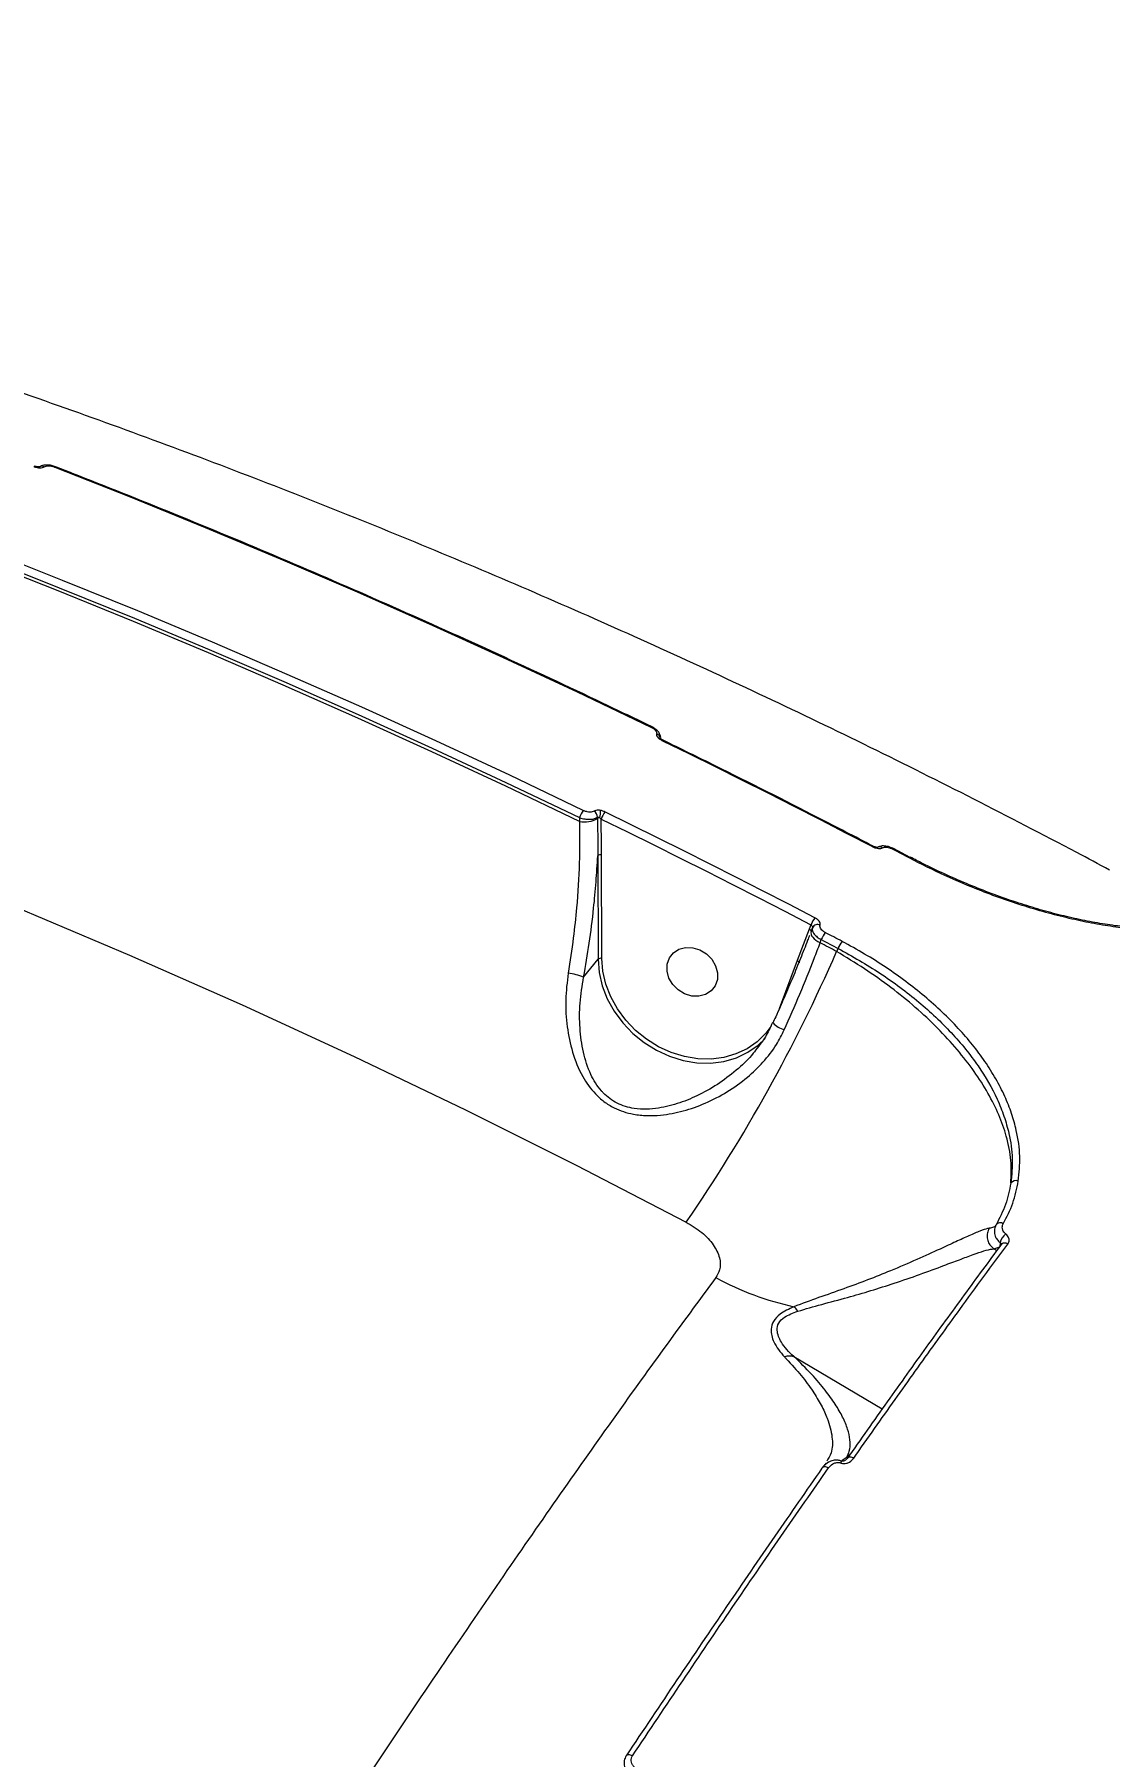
# Model space of a CAD drawing. Header units: millimetres. Extents: x -6328 to 5334, y -5037 to 4112.
# Drawn here: x -2045.2 to -1865.5, y 1420 to 1707.9 of the extents above; entities that cross this region are included whole.
import ezdxf

# ---------------------------------------------------------------- set-up
doc = ezdxf.new("R2010")
doc.units = ezdxf.units.MM
for name, color, linetype in [('DIKOM_ОБЪЕКТ', 7, 'Continuous'), ('DIKOM_РАЗМЕР_ЗОНА', 7, 'Continuous'), ('DIKOM_РАЗМЕР_ОБЪЕКТА', 7, 'Continuous')]:
    doc.layers.add(name, color=color, linetype=linetype)
doc.styles.add('style1', font='arial.ttf', dxfattribs={"width": 0.8})
doc.dimstyles.new('1-50', dxfattribs={"dimtxt": 300, "dimasz": 200, "dimexe": 100, "dimexo": 0, "dimgap": 100, "dimtad": 1, "dimtxsty": 'style1', "dimcen": 200, "dimclrd": 7, "dimclre": 7, "dimclrt": 7, "dimadec": 1, "dimazin": 2, "dimtfac": 1, "dimtmove": 0, "dimatfit": 2, "dimfxl": 0, "dimlwd": 25, "dimlwe": 18, "dimarcsym": 0})

# ---------------------------------------------------------------- blocks, each defined once
blk = doc.blocks.new('*D2')
at = {"layer": 'Defpoints', "color": 0, "transparency": 16777216}
for p in [(-5303.77, 2121.42), (-1621.11, 2121.42), (560.33, -2395.62)]:
    blk.add_point(p, dxfattribs=at)
at = {"layer": 'DIKOM_РАЗМЕР_ОБЪЕКТА', "color": 7, "lineweight": 18, "transparency": 16777216}
for p, q in [((-1621.11, 2121.42), (-5403.77, 2121.42)), ((560.33, -2395.62), (-5403.77, -2395.62))]:
    blk.add_line(p, q, dxfattribs=at)
at = {"layer": 'DIKOM_РАЗМЕР_ОБЪЕКТА', "color": 7, "lineweight": 25, "transparency": 16777216}
blk.add_line((-5303.77, -2195.62), (-5303.77, 1921.42), dxfattribs=at)
at = {"layer": 'DIKOM_РАЗМЕР_ОБЪЕКТА', "color": 7, "transparency": 16777216}
for points in [[(-5337.11, 1921.42), (-5270.44, 1921.42), (-5303.77, 2121.42)], [(-5337.11, -2195.62), (-5270.44, -2195.62), (-5303.77, -2395.62)]]:
    blk.add_solid(points, dxfattribs=at)
at = {"layer": 'DIKOM_РАЗМЕР_ОБЪЕКТА', "color": 7, "transparency": 16777216, "insert": (-5556.94, -137.1), "char_height": 300, "attachment_point": 5, "rotation": 90, "style": 'style1'}
blk.add_mtext('4500', dxfattribs=at)
blk = doc.blocks.new('*D3')
at = {"layer": 'Defpoints', "color": 0, "transparency": 16777216}
for p in [(-1814.92, 4111.71), (-5877.98, -3895.62), (33.33, -3895.62)]:
    blk.add_point(p, dxfattribs=at)
at = {"layer": 'DIKOM_РАЗМЕР_ЗОНА', "color": 7, "lineweight": 18, "transparency": 16777216}
for p, q in [((-1814.92, 4111.71), (-5977.98, 4111.71)), ((33.33, -3895.62), (-5977.98, -3895.62))]:
    blk.add_line(p, q, dxfattribs=at)
at = {"layer": 'DIKOM_РАЗМЕР_ЗОНА', "color": 7, "lineweight": 25, "transparency": 16777216}
blk.add_line((-5877.98, 3911.71), (-5877.98, -3695.62), dxfattribs=at)
at = {"layer": 'DIKOM_РАЗМЕР_ЗОНА', "color": 7, "transparency": 16777216}
for points in [[(-5911.31, 3911.71), (-5844.65, 3911.71), (-5877.98, 4111.71)], [(-5911.31, -3695.62), (-5844.65, -3695.62), (-5877.98, -3895.62)]]:
    blk.add_solid(points, dxfattribs=at)
at = {"layer": 'DIKOM_РАЗМЕР_ЗОНА', "color": 7, "transparency": 16777216, "insert": (-6131.15, 108.05), "char_height": 300, "attachment_point": 5, "rotation": 90, "style": 'style1'}
blk.add_mtext('8000', dxfattribs=at)

msp = doc.modelspace()

# ---------------------------------------------------------------- linework, layer by layer
at = {"layer": 'DIKOM_ОБЪЕКТ', "color": 7, "linetype": 'Continuous', "lineweight": 15}
for p, q in [((-1942.078, 1592.228), (-1942.082, 1592.229)), ((-1940.545, 1590.225), (-1940.546, 1590.325)), ((-1940.509, 1590.195), (-1940.509, 1590.318)), ((-1954.093, 1577.001), (-1954.091, 1576.37)), ((-1951.076, 1577.084), (-1951.076, 1576.877)), ((-1951.048, 1570.624), (-1950.987, 1553.327)), ((-1950.349, 1553.461), (-1950.411, 1570.758)), ((-1898.826, 1570.339), (-1901.638, 1571.82)), ((-1915.699, 1558.352), (-1917.7, 1553.113)), ((-1915.431, 1559.071), (-1915.699, 1558.352)), ((-1915.396, 1557.972), (-1915.161, 1558.601)), ((-1913.881, 1556.074), (-1913.682, 1556.607)), ((-1910.872, 1555.127), (-1911.133, 1554.626)), ((-1953.409, 1550.33), (-1950.987, 1553.327)), ((-1917.7, 1553.113), (-1920.715, 1545.041)), ((-1883.81, 1505.945), (-1883.86, 1505.254)), ((-1884.836, 1504.915), (-1884.833, 1504.913)), ((-1884.833, 1504.913), (-1883.86, 1505.254)), ((-1884.833, 1504.913), (-1884.359, 1504.632)), ((-1918.282, 1486.928), (-1903.492, 1478.176)), ((-1912.871, 1468.974), (-1913.07, 1468.754)), ((-1912.936, 1469.091), (-1912.977, 1469.013)), ((-1908.97, 1470.408), (-1909.365, 1470.139))]:
    msp.add_line(p, q, dxfattribs=at)
at = {"layer": 'DIKOM_ОБЪЕКТ', "color": 7, "linetype": 'Continuous', "lineweight": 15, "flags": 128}
for points in [[(-2339.922, 1644.007), (-2320.242, 1640.84), (-2300.568, 1637.338), (-2280.906, 1633.502), (-2261.264, 1629.335), (-2241.647, 1624.836), (-2222.061, 1620.009), (-2202.513, 1614.854), (-2183.009, 1609.372), (-2163.555, 1603.567), (-2144.157, 1597.438), (-2124.822, 1590.989), (-2105.555, 1584.222), (-2086.363, 1577.138), (-2067.252, 1569.741), (-2048.229, 1562.031), (-2029.298, 1554.012), (-2010.466, 1545.687), (-1991.74, 1537.057), (-1973.124, 1528.126), (-1954.626, 1518.897), (-1936.25, 1509.372)], [(-2041.655, 1635.672), (-2041.674, 1635.674), (-2041.72, 1635.652), (-2041.777, 1635.596)], [(-2041.777, 1635.596), (-2029.187, 1630.619), (-2016.634, 1625.51), (-2004.12, 1620.271), (-1991.646, 1614.903), (-1979.215, 1609.406), (-1966.828, 1603.78), (-1954.486, 1598.027), (-1942.191, 1592.148)], [(-1953.466, 1578.197), (-1965.761, 1584.076), (-1978.103, 1589.829), (-1990.49, 1595.455), (-2002.921, 1600.952), (-2015.395, 1606.32), (-2027.909, 1611.559), (-2040.462, 1616.667), (-2053.052, 1621.645)], [(-1954.091, 1576.37), (-1966.4, 1582.259), (-1978.757, 1588.021), (-1991.159, 1593.654), (-2003.605, 1599.159), (-2016.093, 1604.535), (-2028.623, 1609.78), (-2041.191, 1614.895), (-2053.797, 1619.878)], [(-2053.597, 1620.413), (-2041.017, 1615.44), (-2028.474, 1610.335), (-2015.971, 1605.101), (-2003.508, 1599.737), (-1991.087, 1594.244), (-1978.71, 1588.624), (-1966.378, 1582.875), (-1954.093, 1577.001)], [(-1940.109, 1589.936), (-1940.127, 1589.937), (-1940.168, 1589.911), (-1940.223, 1589.854)], [(-1940.223, 1589.854), (-1935.816, 1587.698), (-1931.416, 1585.526), (-1927.022, 1583.337), (-1922.635, 1581.133), (-1918.255, 1578.912), (-1913.881, 1576.675), (-1909.514, 1574.422), (-1905.153, 1572.154)], [(-1914.77, 1560.254), (-1919.13, 1562.523), (-1923.497, 1564.776), (-1927.871, 1567.012), (-1932.252, 1569.233), (-1936.639, 1571.438), (-1941.033, 1573.626), (-1945.433, 1575.798), (-1949.84, 1577.954)], [(-1950.472, 1576.757), (-1946.069, 1574.602), (-1941.672, 1572.432), (-1937.282, 1570.245), (-1932.898, 1568.043), (-1928.521, 1565.824), (-1924.151, 1563.589), (-1919.787, 1561.338), (-1915.431, 1559.071)], [(-1905.043, 1572.238), (-1905.06, 1572.238), (-1905.099, 1572.212), (-1905.153, 1572.154)], [(-1901.638, 1571.82), (-1901.654, 1571.821), (-1901.693, 1571.795), (-1901.747, 1571.738)], [(-1901.747, 1571.738), (-1901.395, 1571.553), (-1901.043, 1571.368), (-1900.692, 1571.183), (-1900.34, 1570.998), (-1899.989, 1570.813), (-1899.637, 1570.627), (-1899.286, 1570.442), (-1898.934, 1570.256)], [(-1898.826, 1570.339), (-1898.842, 1570.339), (-1898.881, 1570.314), (-1898.934, 1570.256)], [(-1898.819, 1570.331), (-1898.82, 1570.333), (-1898.826, 1570.339)], [(-1915.699, 1558.352), (-1915.624, 1558.312), (-1915.556, 1558.266), (-1915.497, 1558.217), (-1915.45, 1558.166), (-1915.415, 1558.115), (-1915.394, 1558.064), (-1915.388, 1558.016), (-1915.396, 1557.972)], [(-1915.396, 1557.972), (-1915.438, 1557.752), (-1915.406, 1557.511), (-1915.302, 1557.258), (-1915.129, 1557), (-1914.892, 1556.745), (-1914.599, 1556.501), (-1914.259, 1556.275), (-1913.881, 1556.074)], [(-1910.209, 1556.305), (-1910.561, 1556.491), (-1910.912, 1556.676), (-1911.263, 1556.861), (-1911.615, 1557.047), (-1911.966, 1557.232), (-1912.318, 1557.417), (-1912.67, 1557.602), (-1913.021, 1557.786)], [(-1939.442, 1552.502), (-1939.08, 1553.548), (-1938.409, 1554.405), (-1937.481, 1555.004), (-1936.372, 1555.295), (-1935.173, 1555.256), (-1933.98, 1554.89), (-1932.89, 1554.225), (-1931.991, 1553.317), (-1931.356, 1552.239), (-1931.037, 1551.077), (-1931.059, 1549.926), (-1931.42, 1548.88), (-1932.092, 1548.023), (-1933.02, 1547.425), (-1934.129, 1547.133), (-1935.328, 1547.172), (-1936.521, 1547.538), (-1937.611, 1548.203), (-1938.51, 1549.111), (-1939.145, 1550.189), (-1939.464, 1551.351), (-1939.442, 1552.502)], [(-1911.133, 1554.626), (-1911.476, 1554.807), (-1911.82, 1554.989), (-1912.163, 1555.17), (-1912.507, 1555.351), (-1912.85, 1555.532), (-1913.194, 1555.713), (-1913.538, 1555.893), (-1913.881, 1556.074)], [(-1913.682, 1556.607), (-1913.331, 1556.423), (-1912.979, 1556.238), (-1912.628, 1556.053), (-1912.277, 1555.868), (-1911.926, 1555.683), (-1911.574, 1555.498), (-1911.223, 1555.313), (-1910.872, 1555.127)], [(-1950.987, 1553.327), (-1950.809, 1551.107), (-1950.294, 1548.886), (-1949.453, 1546.711), (-1948.306, 1544.63), (-1946.877, 1542.688), (-1945.197, 1540.929), (-1943.303, 1539.39), (-1941.236, 1538.105), (-1939.042, 1537.103), (-1936.769, 1536.405), (-1934.466, 1536.026), (-1932.184, 1535.975), (-1929.973, 1536.253), (-1927.881, 1536.853), (-1925.953, 1537.764), (-1924.233, 1538.964), (-1923.091, 1540.049)], [(-1922.142, 1542.066), (-1922.975, 1540.953), (-1924.406, 1539.534), (-1926.075, 1538.37), (-1927.944, 1537.487), (-1929.972, 1536.905), (-1932.117, 1536.635), (-1934.33, 1536.685), (-1936.563, 1537.052), (-1938.767, 1537.729), (-1940.894, 1538.701), (-1942.898, 1539.947), (-1944.735, 1541.439), (-1946.364, 1543.145), (-1947.75, 1545.028), (-1948.863, 1547.046), (-1949.677, 1549.155), (-1950.177, 1551.309), (-1950.349, 1553.461)], [(-1917.7, 1553.113), (-1917.616, 1553.067), (-1917.542, 1553.016), (-1917.48, 1552.96), (-1917.433, 1552.903), (-1917.402, 1552.845), (-1917.389, 1552.79), (-1917.395, 1552.74), (-1917.397, 1552.733)], [(-1912.471, 1468.294), (-1912.638, 1468.377), (-1912.808, 1468.436), (-1912.975, 1468.469), (-1913.133, 1468.474), (-1913.277, 1468.451), (-1913.401, 1468.402), (-1913.501, 1468.327), (-1913.574, 1468.23)], [(-1909.368, 1469.844), (-1909.299, 1469.95), (-1909.199, 1470.032), (-1909.074, 1470.089), (-1908.927, 1470.117), (-1908.765, 1470.115), (-1908.593, 1470.084), (-1908.418, 1470.025), (-1908.246, 1469.939)], [(-1945.248, 1420.13), (-1945.413, 1420.216), (-1945.578, 1420.281), (-1945.738, 1420.324), (-1945.887, 1420.343), (-1946.02, 1420.337), (-1946.132, 1420.306), (-1946.218, 1420.252), (-1946.276, 1420.177)]]:
    msp.add_lwpolyline(points, dxfattribs=at)
at = {"layer": 'DIKOM_ОБЪЕКТ', "color": 7, "linetype": 'Continuous', "lineweight": 15}
for centre, radius, start, end in [((-2043.914, 1634.959), 0.789, 61.45313, 122.20868), ((-1942.06, 1592.086), 0.145, 98.79835, 154.75597), ((-1941.565, 1590.037), 1.03, 12.57436, 69.68917), ((-1940.731, 1589.897), 0.368, 51.71774, 106.77062), ((-1948.89, 1575.034), 5.563, 145.35012, 159.29375), ((-1952.27, 1577.056), 1.194, 1.34761, 58.89768), ((-1953.569, 1577.939), 3.008, 341.54115, 5.01149), ((-1945.243, 1574.764), 5.595, 145.24105, 159.13772), ((-1953.259, 1580.644), 4.354, 258.98202, 300.09217), ((-1950.702, 1576.298), 0.689, 91.22555, 122.85888), ((-1903.927, 1571.279), 0.822, 54.49776, 120.65258), ((-1950.584, 1570.002), 0.776, 77.09016, 126.73801), ((-1909.565, 1556.571), 6.377, 144.71894, 156.91496), ((-1914.32, 1558.187), 0.937, 62.99949, 153.82537), ((-1907.74, 1554.052), 6.468, 144.73834, 156.7328), ((-1904.87, 1552.524), 6.543, 144.69556, 156.55306), ((-1950.523, 1552.705), 0.776, 77.09016, 126.73801), ((-2161.079, 1663.754), 272.73, 325.52378, 336.41356), ((-1957.472, 1540.045), 11.058, 68.44404, 82.27368), ((-1918.533, 1545.786), 4.47, 223.95862, 252.49412), ((-1881.166, 1515.27), 1.05, 67.36983, 143.97672), ((-1883.782, 1508.375), 0.887, 56.3038, 142.51893), ((-1881.426, 1505.427), 2.439, 125.87724, 167.73376), ((-1883.021, 1505.063), 0.823, 52.03773, 145.34163), ((-1907.976, 1542.643), 48.51, 241.26277, 257.75992), ((-1920.409, 1492.765), 3.274, 31.58234, 48.98312), ((-1913.807, 1470.413), 3.643, 338.86839, 344.06999)]:
    msp.add_arc(centre, radius, start, end, dxfattribs=at)
for points, knots in [([(-1865.533, 1568.242), (-1867.343, 1569.212), (-1874.854, 1573.237), (-1888.162, 1580.118), (-1905.494, 1588.794), (-1922.948, 1597.194), (-1940.512, 1605.325), (-1958.184, 1613.182), (-1975.957, 1620.764), (-1993.827, 1628.068), (-2011.789, 1635.093), (-2029.838, 1641.835), (-2047.97, 1648.294), (-2066.179, 1654.467), (-2084.46, 1660.353), (-2102.807, 1665.949), (-2121.217, 1671.253), (-2139.684, 1676.265), (-2158.202, 1680.983), (-2176.766, 1685.405), (-2195.372, 1689.53), (-2214.013, 1693.356), (-2232.685, 1696.882), (-2251.381, 1700.112), (-2270.099, 1703.025), (-2285.943, 1705.28), (-2295.553, 1706.445), (-2298.913, 1706.852)], [0, 0, 0, 0, 0.0133406, 0.0553562, 0.0973719, 0.139383, 0.1813889, 0.2233891, 0.2653829, 0.3073696, 0.3493486, 0.3913193, 0.4332807, 0.4752322, 0.517173, 0.5591023, 0.6010191, 0.6429226, 0.6848119, 0.726686, 0.768544, 0.8103848, 0.8522075, 0.8940111, 0.9357944, 0.9775565, 1, 1, 1, 1]), ([(-2045.299, 1635.704), (-2045.271, 1635.693), (-2045.089, 1635.625), (-2044.727, 1635.528), (-2044.245, 1635.479), (-2043.815, 1635.514), (-2043.63, 1635.606), (-2043.537, 1635.652)], [0, 0, 0, 0, 0.0426165, 0.282457, 0.5216215, 0.7607575, 1, 1, 1, 1]), ([(-2044.283, 1635.656), (-2044.285, 1635.655), (-2044.29, 1635.653), (-2044.381, 1635.639), (-2044.531, 1635.637), (-2044.744, 1635.659), (-2044.976, 1635.709), (-2045.114, 1635.763), (-2045.172, 1635.785)], [0, 0, 0, 0, 0.1230456, 0.2805043, 0.4348817, 0.628914, 0.8462361, 1, 1, 1, 1]), ([(-2041.665, 1635.658), (-2041.875, 1635.736), (-2042.362, 1635.918), (-2043.191, 1635.98), (-2043.883, 1635.908), (-2044.217, 1635.673), (-2044.319, 1635.601)], [0, 0, 0, 0, 0.2270433, 0.5291072, 0.8565125, 1, 1, 1, 1]), ([(-2043.537, 1635.652), (-2043.444, 1635.698), (-2043.258, 1635.79), (-2042.829, 1635.824), (-2042.347, 1635.773), (-2041.986, 1635.676), (-2041.804, 1635.607), (-2041.777, 1635.596)], [0, 0, 0, 0, 0.2393873, 0.4786703, 0.7179146, 0.9577109, 1, 1, 1, 1]), ([(-1942.078, 1592.228), (-1945.138, 1593.702), (-1954.011, 1597.974), (-1968.771, 1604.852), (-1986.382, 1612.773), (-2004.082, 1620.433), (-2021.552, 1627.701), (-2034.094, 1632.721), (-2040.7, 1635.3), (-2041.655, 1635.672)], [0, 0, 0, 0, 0.0934426, 0.2709425, 0.4484438, 0.625945, 0.8034462, 0.9716055, 1, 1, 1, 1]), ([(-1942.191, 1592.148), (-1942.031, 1592.061), (-1941.711, 1591.887), (-1941.367, 1591.571), (-1941.171, 1591.257), (-1941.195, 1591.087), (-1941.207, 1591.003)], [0, 0, 0, 0, 0.2566213, 0.5136595, 0.7612227, 1, 1, 1, 1]), ([(-1940.532, 1590.325), (-1940.529, 1590.408), (-1940.519, 1590.66), (-1940.701, 1591.077), (-1941.058, 1591.552), (-1941.538, 1591.953), (-1941.937, 1592.14), (-1942.09, 1592.212)], [0, 0, 0, 0, 0.0970977, 0.2962793, 0.530199, 0.8198825, 1, 1, 1, 1]), ([(-1941.207, 1591.003), (-1941.219, 1590.925), (-1941.243, 1590.769), (-1941.096, 1590.498), (-1940.918, 1590.328), (-1940.837, 1590.249)], [0, 0, 0, 0, 0.3509587, 0.7013913, 1, 1, 1, 1]), ([(-1940.837, 1590.249), (-1940.786, 1590.208), (-1940.611, 1590.063), (-1940.384, 1589.941), (-1940.223, 1589.854)], [0, 0, 0, 0, 0.2879213, 1, 1, 1, 1]), ([(-1940.5, 1590.187), (-1940.516, 1590.2), (-1940.567, 1590.241), (-1940.598, 1590.284), (-1940.596, 1590.28), (-1940.595, 1590.278)], [0, 0, 0, 0, 0.2348034, 0.7120028, 1, 1, 1, 1]), ([(-1940.106, 1589.938), (-1940.153, 1589.961), (-1940.282, 1590.023), (-1940.424, 1590.119), (-1940.483, 1590.172), (-1940.5, 1590.187)], [0, 0, 0, 0, 0.292654, 0.7965132, 1, 1, 1, 1]), ([(-1905.043, 1572.238), (-1908.064, 1573.808), (-1916.824, 1578.36), (-1928.515, 1584.258), (-1937.21, 1588.517), (-1940.109, 1589.936)], [0, 0, 0, 0, 0.2597931, 0.7532868, 1, 1, 1, 1]), ([(-1951.653, 1578.078), (-1951.745, 1578.027), (-1951.929, 1577.925), (-1952.348, 1577.893), (-1952.824, 1577.955), (-1953.209, 1578.077), (-1953.417, 1578.174), (-1953.466, 1578.197)], [0, 0, 0, 0, 0.2249539, 0.4495811, 0.6803277, 0.9238133, 1, 1, 1, 1]), ([(-1950.573, 1578.202), (-1950.703, 1578.221), (-1950.984, 1578.263), (-1951.377, 1578.229), (-1951.561, 1578.129), (-1951.653, 1578.078)], [0, 0, 0, 0, 0.2986226, 0.6490483, 1, 1, 1, 1]), ([(-1949.84, 1577.954), (-1949.908, 1577.986), (-1950.143, 1578.095), (-1950.394, 1578.157), (-1950.573, 1578.202)], [0, 0, 0, 0, 0.2879215, 1, 1, 1, 1]), ([(-1954.091, 1576.37), (-1954.076, 1574.075), (-1954.045, 1569.421), (-1954.477, 1562.795), (-1955.118, 1556.6), (-1955.681, 1552.968), (-1955.985, 1551.003)], [0, 0, 0, 0, 0.2848617, 0.5777505, 0.7715673, 1, 1, 1, 1]), ([(-1954.093, 1577.001), (-1954.011, 1576.973), (-1953.664, 1576.858), (-1953.02, 1576.73), (-1952.229, 1576.706), (-1951.534, 1576.816), (-1951.229, 1576.994), (-1951.076, 1577.084)], [0, 0, 0, 0, 0.0748908, 0.3151648, 0.5451327, 0.7714954, 1, 1, 1, 1]), ([(-1951.076, 1577.084), (-1951.052, 1577.095), (-1951.021, 1577.108), (-1950.943, 1577.104), (-1950.847, 1577.074), (-1950.759, 1577.015), (-1950.716, 1576.987)], [0, 0, 0, 0, 0.261838, 0.3210036, 0.6715723, 1, 1, 1, 1]), ([(-1951.076, 1576.877), (-1951.06, 1575.067), (-1951.042, 1572.988), (-1951.047, 1570.894), (-1951.048, 1570.624)], [0, 0, 0, 0, 0.8707687, 1, 1, 1, 1]), ([(-1950.716, 1576.987), (-1950.656, 1576.938), (-1950.571, 1576.868), (-1950.494, 1576.782), (-1950.472, 1576.757)], [0, 0, 0, 0, 0.7053791, 1, 1, 1, 1]), ([(-1950.411, 1570.758), (-1950.412, 1571.027), (-1950.425, 1573.025), (-1950.45, 1575.025), (-1950.472, 1576.757)], [0, 0, 0, 0, 0.1343653, 1, 1, 1, 1]), ([(-1905.153, 1572.154), (-1905.13, 1572.142), (-1904.958, 1572.054), (-1904.612, 1571.918), (-1904.144, 1571.823), (-1903.724, 1571.823), (-1903.541, 1571.906), (-1903.449, 1571.948)], [0, 0, 0, 0, 0.0372318, 0.2778758, 0.5185808, 0.7592337, 1, 1, 1, 1]), ([(-1904.258, 1572.03), (-1904.26, 1572.029), (-1904.263, 1572.028), (-1904.356, 1572.025), (-1904.503, 1572.043), (-1904.71, 1572.095), (-1904.904, 1572.165), (-1905.009, 1572.224), (-1905.039, 1572.241)], [0, 0, 0, 0, 0.1323284, 0.2934941, 0.4721093, 0.6724746, 0.9065406, 1, 1, 1, 1]), ([(-1901.649, 1571.806), (-1901.849, 1571.907), (-1902.318, 1572.144), (-1903.094, 1572.284), (-1903.805, 1572.264), (-1904.182, 1572.059), (-1904.338, 1571.974)], [0, 0, 0, 0, 0.2216118, 0.5191231, 0.8006524, 1, 1, 1, 1]), ([(-1903.449, 1571.948), (-1903.358, 1571.99), (-1903.174, 1572.073), (-1902.755, 1572.072), (-1902.287, 1571.975), (-1901.942, 1571.838), (-1901.77, 1571.75), (-1901.747, 1571.738)], [0, 0, 0, 0, 0.2407363, 0.4813566, 0.7220917, 0.9627992, 1, 1, 1, 1]), ([(-1953.409, 1550.33), (-1953.079, 1552.226), (-1952.416, 1556.049), (-1951.753, 1561.398), (-1951.29, 1566.284), (-1951.129, 1569.173), (-1951.048, 1570.624)], [0, 0, 0, 0, 0.2794484, 0.5634184, 0.7807131, 1, 1, 1, 1]), ([(-1898.934, 1570.256), (-1897, 1569.275), (-1893.097, 1567.295), (-1887.752, 1565.054), (-1883.102, 1563.333), (-1879.174, 1562.047), (-1875.235, 1560.92), (-1871.364, 1559.979), (-1867.61, 1559.228), (-1863.978, 1558.664), (-1860.451, 1558.284), (-1857.11, 1558.097), (-1853.989, 1558.098), (-1851.1, 1558.283), (-1848.4, 1558.64), (-1846.817, 1559.029), (-1846.023, 1559.225)], [0, 0, 0, 0, 0.1013046, 0.2043245, 0.2693234, 0.3347703, 0.4016321, 0.4689837, 0.5341683, 0.5998078, 0.6668825, 0.7344532, 0.7996653, 0.8653309, 0.9324208, 1, 1, 1, 1]), ([(-1846.799, 1559.419), (-1847.124, 1559.325), (-1848.12, 1559.039), (-1850.055, 1558.708), (-1852.572, 1558.427), (-1855.319, 1558.308), (-1858.253, 1558.345), (-1861.353, 1558.546), (-1864.591, 1558.911), (-1867.939, 1559.438), (-1871.37, 1560.125), (-1874.87, 1560.975), (-1878.435, 1561.985), (-1882.067, 1563.155), (-1885.747, 1564.482), (-1889.445, 1565.957), (-1893.127, 1567.576), (-1896.255, 1569.057), (-1898.111, 1570.037), (-1898.786, 1570.394)], [0, 0, 0, 0, 0.0302873, 0.0926613, 0.155304, 0.2180889, 0.2808079, 0.3433001, 0.4054478, 0.467181, 0.5284054, 0.5891017, 0.65012, 0.7118404, 0.7741938, 0.8370688, 0.9003174, 0.9637664, 1, 1, 1, 1]), ([(-1915.431, 1559.071), (-1915.384, 1559.038), (-1915.292, 1558.973), (-1915.196, 1558.85), (-1915.145, 1558.727), (-1915.147, 1558.644), (-1915.16, 1558.606), (-1915.161, 1558.601)], [0, 0, 0, 0, 0.2402524, 0.4811513, 0.7222767, 0.962856, 1, 1, 1, 1]), ([(-1915.161, 1558.601), (-1915.169, 1558.579), (-1915.224, 1558.417), (-1915.207, 1558.066), (-1914.919, 1557.54), (-1914.402, 1557.02), (-1913.922, 1556.745), (-1913.682, 1556.607)], [0, 0, 0, 0, 0.0371036, 0.2779664, 0.518759, 0.7593438, 1, 1, 1, 1]), ([(-1913.895, 1559.022), (-1913.89, 1559.036), (-1913.856, 1559.136), (-1913.864, 1559.353), (-1914.033, 1559.678), (-1914.34, 1559.999), (-1914.627, 1560.169), (-1914.77, 1560.254)], [0, 0, 0, 0, 0.0372896, 0.2782363, 0.5190458, 0.7595575, 1, 1, 1, 1]), ([(-1913.021, 1557.786), (-1913.164, 1557.872), (-1913.451, 1558.043), (-1913.757, 1558.366), (-1913.926, 1558.691), (-1913.934, 1558.908), (-1913.899, 1559.009), (-1913.895, 1559.022)], [0, 0, 0, 0, 0.2404748, 0.4810174, 0.7218885, 0.9628789, 1, 1, 1, 1]), ([(-1915.66, 1557.319), (-1915.762, 1557.046), (-1916.228, 1555.797), (-1917.161, 1553.441), (-1918.454, 1550.272), (-1919.845, 1547.005), (-1920.954, 1544.466), (-1921.614, 1543.021), (-1921.765, 1542.689)], [0, 0, 0, 0, 0.0606526, 0.2772758, 0.4956288, 0.7150044, 0.9345734, 1, 1, 1, 1]), ([(-1919.877, 1541.524), (-1918.992, 1543.529), (-1917.197, 1547.599), (-1915.239, 1552.456), (-1914.209, 1555.2), (-1913.881, 1556.074)], [0, 0, 0, 0, 0.3984801, 0.8085148, 1, 1, 1, 1]), ([(-1910.872, 1555.127), (-1908.493, 1553.79), (-1904.892, 1551.766), (-1900.507, 1548.661), (-1896.379, 1545.411), (-1892.695, 1541.932), (-1889.546, 1538.312), (-1886.785, 1534.62), (-1884.62, 1530.843), (-1883.102, 1527.066), (-1882.166, 1523.741), (-1881.62, 1519.962), (-1881.883, 1517.253), (-1882.016, 1515.887)], [0, 0, 0, 0, 0.1312176, 0.1985366, 0.2663506, 0.3975679, 0.4649063, 0.5327453, 0.6634786, 0.7305666, 0.7981511, 0.8982446, 1, 1, 1, 1]), ([(-1880.762, 1516.239), (-1880.628, 1517.608), (-1880.358, 1520.369), (-1880.906, 1524.189), (-1881.846, 1527.549), (-1882.987, 1530.425), (-1884.471, 1533.33), (-1886.279, 1536.21), (-1888.381, 1539.032), (-1890.765, 1541.793), (-1893.451, 1544.512), (-1896.388, 1547.13), (-1899.532, 1549.621), (-1902.871, 1551.978), (-1906.425, 1554.235), (-1908.945, 1555.613), (-1910.209, 1556.305)], [0, 0, 0, 0, 0.10012, 0.2018927, 0.2670866, 0.3327346, 0.3998168, 0.4673953, 0.5327955, 0.5986549, 0.6659611, 0.7337666, 0.7991438, 0.8649761, 0.9322411, 1, 1, 1, 1]), ([(-1882.016, 1515.887), (-1881.956, 1517.142), (-1881.836, 1519.651), (-1882.606, 1523.512), (-1883.94, 1527.285), (-1885.75, 1530.921), (-1888.076, 1534.586), (-1890.911, 1538.235), (-1894.205, 1541.823), (-1897.914, 1545.305), (-1902.01, 1548.627), (-1906.409, 1551.777), (-1909.56, 1553.677), (-1911.133, 1554.626)], [0, 0, 0, 0, 0.1033753, 0.2067505, 0.294607, 0.3827354, 0.4705918, 0.5587486, 0.6471803, 0.7353371, 0.8234665, 0.9118705, 1, 1, 1, 1]), ([(-1955.985, 1551.003), (-1956.166, 1549.514), (-1956.533, 1546.488), (-1956.245, 1542.041), (-1955.362, 1537.725), (-1953.834, 1533.917), (-1951.91, 1531.188), (-1950.023, 1529.496), (-1947.956, 1528.204), (-1945.467, 1527.399), (-1942.814, 1527.137), (-1940.009, 1527.245), (-1936.709, 1527.885), (-1932.992, 1529.207), (-1929.377, 1531.089), (-1926.135, 1533.406), (-1923.358, 1536.085), (-1921.266, 1538.767), (-1920.294, 1540.696), (-1919.877, 1541.524)], [0, 0, 0, 0, 0.0747582, 0.1519095, 0.2273908, 0.3051764, 0.3688496, 0.4010394, 0.4343296, 0.4904571, 0.5278011, 0.5660845, 0.6301027, 0.6957657, 0.7637287, 0.8332237, 0.8928272, 0.9540615, 1, 1, 1, 1]), ([(-1924.654, 1538.138), (-1924.784, 1537.96), (-1925.614, 1536.819), (-1927.618, 1534.948), (-1930.611, 1532.587), (-1933.917, 1530.675), (-1937.339, 1529.236), (-1940.318, 1528.465), (-1942.894, 1528.218), (-1945.254, 1528.33), (-1947.885, 1529.103), (-1949.594, 1530.399), (-1951.079, 1532.017), (-1952.426, 1534.233), (-1953.553, 1537.783), (-1954.091, 1541.797), (-1954.115, 1546.016), (-1953.646, 1548.88), (-1953.409, 1550.33)], [0, 0, 0, 0, 0.0128704, 0.0822115, 0.1594391, 0.2382472, 0.3097155, 0.3826381, 0.4225455, 0.4634052, 0.521133, 0.5781556, 0.5884577, 0.6565235, 0.7405712, 0.8274184, 0.9126287, 1, 1, 1, 1]), ([(-1921.856, 1542.731), (-1922.045, 1542.3), (-1922.556, 1541.129), (-1923.501, 1539.581), (-1924.335, 1538.543), (-1924.658, 1538.141)], [0, 0, 0, 0, 0.2631893, 0.7143688, 1, 1, 1, 1]), ([(-1882.016, 1515.887), (-1882.26, 1514.681), (-1882.753, 1512.25), (-1883.905, 1510.032), (-1884.486, 1508.915)], [0, 0, 0, 0, 0.4964823, 1, 1, 1, 1]), ([(-1883.29, 1509.113), (-1882.704, 1510.239), (-1881.523, 1512.505), (-1881.017, 1514.989), (-1880.762, 1516.239)], [0, 0, 0, 0, 0.4964926, 1, 1, 1, 1]), ([(-1936.25, 1509.372), (-1935.345, 1508.823), (-1933.547, 1507.734), (-1931.614, 1505.614), (-1930.564, 1503.419), (-1930.494, 1501.496), (-1931.062, 1500.516), (-1931.299, 1500.107)], [0, 0, 0, 0, 0.2180193, 0.4332374, 0.6437892, 0.8514366, 1, 1, 1, 1]), ([(-1884.486, 1508.915), (-1884.596, 1508.77), (-1884.817, 1508.48), (-1885.357, 1508.389), (-1885.627, 1508.344)], [0, 0, 0, 0, 0.4978629, 1, 1, 1, 1]), ([(-1884.486, 1508.915), (-1884.615, 1508.598), (-1884.853, 1508.016), (-1884.701, 1507.14), (-1884.351, 1506.444), (-1883.994, 1506.114), (-1883.81, 1505.945)], [0, 0, 0, 0, 0.3312176, 0.6077962, 0.7983105, 1, 1, 1, 1]), ([(-1882.856, 1507.403), (-1882.968, 1507.504), (-1883.19, 1507.705), (-1883.402, 1508.112), (-1883.495, 1508.612), (-1883.363, 1508.934), (-1883.29, 1509.113)], [0, 0, 0, 0, 0.1849053, 0.368597, 0.6500906, 1, 1, 1, 1]), ([(-1885.627, 1508.344), (-1885.721, 1508.329), (-1886.097, 1508.269), (-1887.108, 1507.926), (-1888.905, 1507.158), (-1891.174, 1506.117), (-1894.072, 1504.77), (-1897.734, 1503.103), (-1901.855, 1501.332), (-1905.971, 1499.69), (-1910.006, 1498.186), (-1914.228, 1496.737), (-1916.903, 1495.741), (-1918.26, 1495.235)], [0, 0, 0, 0, 0.0275951, 0.110612, 0.1968375, 0.2795709, 0.3647249, 0.4761302, 0.5919431, 0.68766, 0.7854565, 0.8910814, 1, 1, 1, 1]), ([(-1885.627, 1508.344), (-1885.649, 1508.306), (-1885.717, 1508.188), (-1885.89, 1507.81), (-1886.03, 1507.16), (-1885.925, 1506.314), (-1885.547, 1505.495), (-1885.083, 1505.116), (-1884.836, 1504.915)], [0, 0, 0, 0, 0.0343183, 0.1061119, 0.3220803, 0.5380478, 0.7540147, 1, 1, 1, 1]), ([(-1883.81, 1505.945), (-1883.786, 1505.926), (-1883.746, 1505.895), (-1883.688, 1505.835), (-1883.635, 1505.756), (-1883.631, 1505.707), (-1883.629, 1505.677)], [0, 0, 0, 0, 0.1428581, 0.2414786, 0.5485006, 1, 1, 1, 1]), ([(-1882.515, 1505.712), (-1882.495, 1505.741), (-1882.372, 1505.918), (-1882.263, 1506.268), (-1882.335, 1506.729), (-1882.535, 1507.113), (-1882.749, 1507.306), (-1882.856, 1507.403)], [0, 0, 0, 0, 0.0639347, 0.3885906, 0.6455869, 0.8222987, 1, 1, 1, 1]), ([(-1917.62, 1494.48), (-1916.302, 1494.863), (-1913.621, 1495.643), (-1909.449, 1496.734), (-1905.382, 1497.92), (-1901.321, 1499.207), (-1897.169, 1500.645), (-1893.513, 1502.001), (-1890.543, 1503.127), (-1888.274, 1503.971), (-1886.409, 1504.604), (-1885.361, 1504.867), (-1884.93, 1504.911), (-1884.836, 1504.915), (-1884.836, 1504.915)], [0, 0, 0, 0, 0.1058572, 0.2153339, 0.3127845, 0.4120259, 0.5248128, 0.6413448, 0.7237028, 0.8082084, 0.8893726, 0.9734924, 0.9999871, 1, 1, 1, 1]), ([(-1883.698, 1505.531), (-1885.728, 1502.78), (-1889.79, 1497.274), (-1896.13, 1488.512), (-1902.636, 1479.415), (-1907.123, 1473.035), (-1909.368, 1469.844)], [0, 0, 0, 0, 0.2491442, 0.4986282, 0.7491414, 1, 1, 1, 1]), ([(-1908.246, 1469.939), (-1907.956, 1470.353), (-1906.505, 1472.422), (-1902.762, 1477.738), (-1897.112, 1485.68), (-1889.93, 1495.648), (-1885.168, 1502.111), (-1882.515, 1505.712)], [0, 0, 0, 0, 0.0321659, 0.1608352, 0.4183961, 0.6759569, 1, 1, 1, 1]), ([(-1931.299, 1500.107), (-1934.176, 1496.206), (-1939.82, 1488.554), (-1948.723, 1476.146), (-1957.863, 1463.184), (-1967.381, 1449.446), (-1977.415, 1434.729), (-1986.716, 1420.876), (-1995.164, 1408.136), (-2002.262, 1397.332), (-2009.214, 1386.657), (-2016.013, 1376.135), (-2022.88, 1365.423), (-2031.294, 1352.2), (-2041.284, 1336.344), (-2052.748, 1317.933), (-2063.828, 1299.933), (-2074.484, 1282.439), (-2084.31, 1266.143), (-2093.615, 1250.569), (-2102.231, 1236.022), (-2110.632, 1221.718), (-2119.712, 1206.132), (-2129.255, 1189.59), (-2139.202, 1172.161), (-2148.206, 1156.214), (-2156.583, 1141.226), (-2164.212, 1127.446), (-2171.526, 1114.104), (-2179.299, 1099.783), (-2187.303, 1084.857), (-2195.449, 1069.452), (-2202.644, 1055.646), (-2209.177, 1042.931), (-2214.983, 1031.468), (-2220.411, 1020.588), (-2225.485, 1010.251), (-2230.316, 1000.245), (-2233.29, 993.927), (-2234.778, 990.765)], [0, 0, 0, 0, 0.0321108, 0.0629807, 0.0939441, 0.1252643, 0.1566821, 0.189835, 0.2117861, 0.2337707, 0.2537041, 0.2736375, 0.2936718, 0.313706, 0.3466387, 0.3796847, 0.4118208, 0.4412262, 0.470712, 0.4960472, 0.5214337, 0.5455273, 0.5696649, 0.6018539, 0.6313075, 0.6608414, 0.6862174, 0.7116447, 0.7357766, 0.7599525, 0.7922219, 0.8217486, 0.8513558, 0.8767942, 0.9022838, 0.9264743, 0.9507088, 0.9753312, 1, 1, 1, 1]), ([(-1918.26, 1495.235), (-1919.092, 1494.845), (-1920.53, 1494.17), (-1921.774, 1492.814), (-1922.133, 1491.554), (-1922.01, 1490.384), (-1921.437, 1488.747), (-1920.525, 1487.656), (-1919.864, 1486.864)], [0, 0, 0, 0, 0.191457, 0.3312427, 0.4704843, 0.5823749, 0.6969281, 1, 1, 1, 1]), ([(-1918.292, 1486.933), (-1918.292, 1486.933), (-1919.092, 1487.65), (-1920.082, 1488.735), (-1920.875, 1490.279), (-1921.141, 1491.356), (-1920.926, 1492.51), (-1919.774, 1493.689), (-1918.416, 1494.187), (-1917.62, 1494.48)], [0, 0, 0, 0, 0.0003168, 0.3168784, 0.4294684, 0.5444433, 0.6783271, 0.8113815, 1, 1, 1, 1]), ([(-1919.864, 1486.864), (-1919.827, 1486.879), (-1919.557, 1486.985), (-1918.994, 1487.107), (-1918.537, 1486.994), (-1918.292, 1486.933)], [0, 0, 0, 0, 0.0699762, 0.5005593, 1, 1, 1, 1]), ([(-1919.864, 1486.864), (-1919.76, 1486.756), (-1918.702, 1485.661), (-1916.956, 1483.674), (-1915.042, 1481.085), (-1913.636, 1478.722), (-1912.442, 1476.101), (-1911.763, 1473.379), (-1911.808, 1470.981), (-1912.5, 1469.852), (-1912.777, 1469.403)], [0, 0, 0, 0, 0.0128402, 0.1304236, 0.248567, 0.367021, 0.4850297, 0.6781311, 0.871738, 1, 1, 1, 1]), ([(-1918.282, 1486.928), (-1918.284, 1486.929), (-1918.286, 1486.93), (-1918.29, 1486.932), (-1918.291, 1486.932), (-1918.292, 1486.933)], [0, 0, 0, 0, 0.4581909, 0.8321718, 1, 1, 1, 1]), ([(-1909.365, 1470.139), (-1909.19, 1470.559), (-1908.84, 1471.4), (-1908.833, 1472.959), (-1909.215, 1474.734), (-1910.037, 1476.72), (-1911.275, 1478.886), (-1912.986, 1481.269), (-1915.191, 1483.9), (-1917.252, 1485.919), (-1918.282, 1486.928)], [0, 0, 0, 0, 0.1257437, 0.2514875, 0.3794603, 0.507422, 0.6285591, 0.7496658, 0.8748948, 1, 1, 1, 1]), ([(-1910.304, 1469.414), (-1910.353, 1469.432), (-1910.582, 1469.519), (-1911.067, 1469.607), (-1911.776, 1469.548), (-1912.609, 1469.224), (-1913.213, 1468.731), (-1913.501, 1468.331), (-1913.574, 1468.23)], [0, 0, 0, 0, 0.0398493, 0.1864879, 0.3714887, 0.5855176, 0.8948738, 1, 1, 1, 1]), ([(-1912.471, 1468.294), (-1912.26, 1468.537), (-1911.945, 1468.898), (-1911.329, 1469.154), (-1910.888, 1469.21), (-1910.58, 1469.163), (-1910.439, 1469.111), (-1910.409, 1469.1)], [0, 0, 0, 0, 0.4456086, 0.6623372, 0.8364855, 0.9657331, 1, 1, 1, 1]), ([(-1910.409, 1469.1), (-1910.377, 1469.088), (-1910.23, 1469.035), (-1909.908, 1468.987), (-1909.442, 1469.046), (-1908.796, 1469.314), (-1908.465, 1469.69), (-1908.246, 1469.939)], [0, 0, 0, 0, 0.0349369, 0.1620442, 0.3362758, 0.5591676, 1, 1, 1, 1]), ([(-1909.365, 1470.139), (-1909.417, 1470.097), (-1909.681, 1469.888), (-1909.996, 1469.643), (-1910.261, 1469.445), (-1910.304, 1469.414)], [0, 0, 0, 0, 0.1735, 0.8675042, 1, 1, 1, 1]), ([(-1909.368, 1469.844), (-1909.477, 1469.735), (-1909.636, 1469.576), (-1909.915, 1469.438), (-1910.087, 1469.393), (-1910.205, 1469.393), (-1910.264, 1469.402), (-1910.292, 1469.41), (-1910.304, 1469.414)], [0, 0, 0, 0, 0.5066022, 0.7402859, 0.8952757, 0.9534653, 0.9811191, 1, 1, 1, 1]), ([(-1913.574, 1468.23), (-1916.184, 1464.478), (-1921.408, 1456.969), (-1929.506, 1445.133), (-1937.779, 1432.914), (-1943.442, 1424.425), (-1946.276, 1420.177)], [0, 0, 0, 0, 0.248874, 0.4981941, 0.7488692, 1, 1, 1, 1]), ([(-1945.248, 1420.13), (-1942.433, 1424.351), (-1936.797, 1432.799), (-1928.528, 1445.014), (-1920.385, 1456.918), (-1915.111, 1464.5), (-1912.471, 1468.294)], [0, 0, 0, 0, 0.2488739, 0.4981939, 0.748869, 1, 1, 1, 1]), ([(-1946.276, 1420.177), (-1946.319, 1420.106), (-1946.504, 1419.799), (-1946.679, 1419.193), (-1946.626, 1418.395), (-1946.328, 1417.648), (-1945.947, 1417.268), (-1945.755, 1417.077)], [0, 0, 0, 0, 0.0735157, 0.3198243, 0.5507623, 0.773423, 1, 1, 1, 1]), ([(-1944.929, 1418.308), (-1945.045, 1418.422), (-1945.276, 1418.65), (-1945.455, 1419.091), (-1945.487, 1419.558), (-1945.384, 1419.91), (-1945.273, 1420.089), (-1945.248, 1420.13)], [0, 0, 0, 0, 0.2210992, 0.4418507, 0.6744982, 0.9251297, 1, 1, 1, 1])]:
    msp.add_open_spline(points, degree=3, knots=knots, dxfattribs=at)

# ---------------------------------------------------------------- dimensions: what is measured, and where the dimension line sits
at = {"layer": 'DIKOM_РАЗМЕР_ЗОНА'}
dim = msp.add_linear_dim(base=(-5877.98, -3895.616), p1=(-1814.925, 4111.709), p2=(33.33, -3895.616), angle=90, text='8000', dimstyle='1-50', dxfattribs=at)
dim.commit()
dim.dimension.update_dxf_attribs({"geometry": '*D3', "text_midpoint": (-5877.98, 108.046), "dimtype": 160})
at = {"layer": 'DIKOM_РАЗМЕР_ОБЪЕКТА'}
dim = msp.add_linear_dim(base=(-5303.773, 2121.419), p1=(560.33, -2395.616), p2=(-1621.109, 2121.419), angle=90, text='4500', dimstyle='1-50', dxfattribs=at)
dim.commit()
dim.dimension.update_dxf_attribs({"geometry": '*D2', "text_midpoint": (-5303.773, -137.099), "dimtype": 160})

doc.saveas('drawing.dxf')
